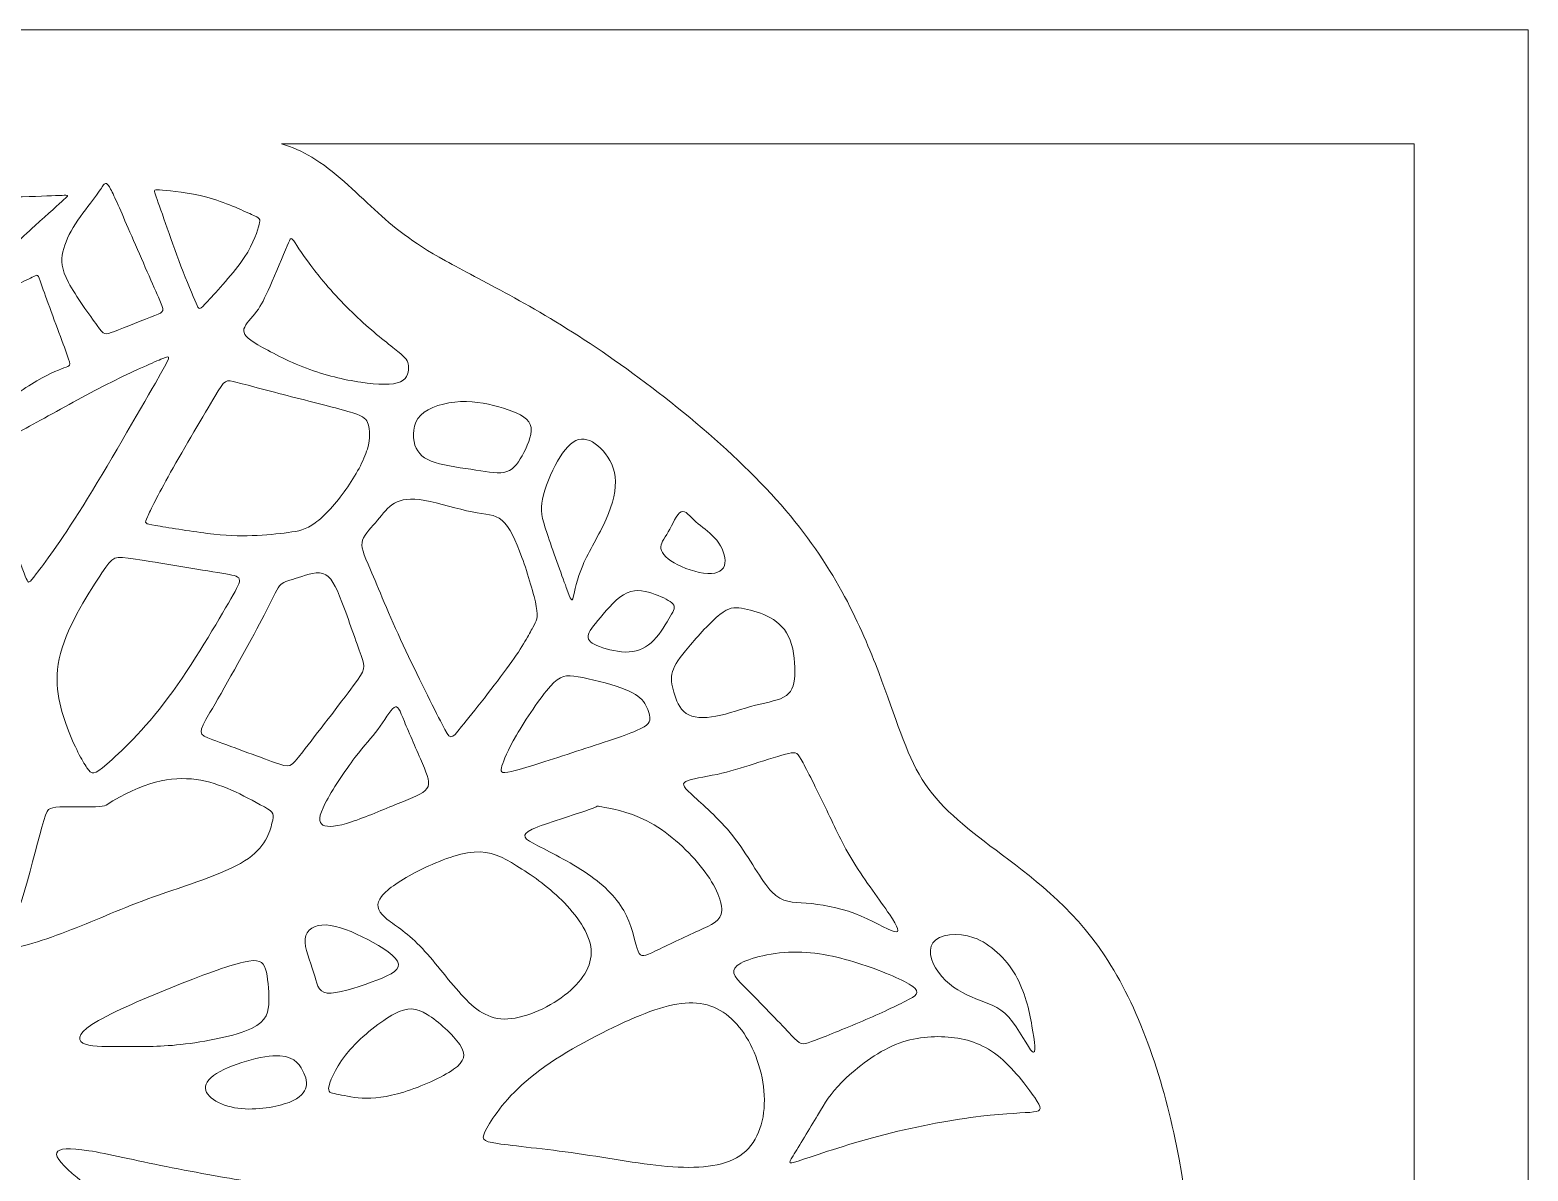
# Model space of a CAD drawing. Header units: millimetres. Extents: x -103 to 197, y -534 to 498.
# Drawn here: x 0.1 to 196.9, y -383.8 to -233.9 of the extents above; entities that cross this region are included whole.
import ezdxf

# ---------------------------------------------------------------- set-up
doc = ezdxf.new("R2010")
doc.units = ezdxf.units.MM
doc.header["$MEASUREMENT"] = 0
doc.layers.add('layer 1', color=7, linetype='Continuous')

msp = doc.modelspace()

# ---------------------------------------------------------------- linework, layer by layer
at = {"layer": 'layer 1', "color": 250, "lineweight": 20}
for points, knots in [([(-103.1085, -233.8631), (-103.1085, -233.8631), (196.8915, -233.8631), (196.8915, -233.8631), (196.8915, -233.8631), (196.8915, -233.8631), (196.8915, -533.8631), (196.8915, -533.8631), (196.8915, -533.8631), (196.8915, -533.8631), (-103.1085, -533.8631), (-103.1085, -533.8631), (-103.1085, -533.8631), (-103.1085, -533.8631), (-103.1085, -233.8631), (-103.1085, -233.8631)], [0, 0, 0, 0, 0.2, 0.2, 0.2, 0.2, 0.4, 0.4, 0.4, 0.4, 0.6, 0.6, 0.6, 0.6, 1, 1, 1, 1]), ([(33.1493, -248.8207), (34.5393, -249.2681), (35.8321, -249.8093), (37.1175, -250.5752), (37.1175, -250.5752), (39.9931, -252.2885), (42.8322, -255.1255), (45.3664, -257.464), (45.3664, -257.464), (47.9007, -259.8023), (50.1301, -261.6424), (54.6725, -264.1821), (54.6725, -264.1821), (59.215, -266.7218), (66.0702, -269.9615), (74.4616, -275.5881), (74.4616, -275.5881), (82.8528, -281.2151), (92.7799, -289.2289), (99.3952, -296.9964), (99.3952, -296.9964), (106.0107, -304.7636), (109.3144, -312.284), (111.592, -318.2977), (111.592, -318.2977), (113.8696, -324.3116), (115.1212, -328.8185), (117.3194, -332.3358), (117.3194, -332.3358), (119.5178, -335.8529), (122.6625, -338.3802), (127.0103, -341.6448), (127.0103, -341.6448), (131.3582, -344.9095), (136.909, -348.9117), (141.2881, -355.4977), (141.2881, -355.4977), (145.6675, -362.0837), (148.8754, -371.2536), (150.7206, -380.4995), (150.7206, -380.4995), (152.5661, -389.7455), (153.0489, -399.0676), (154.4498, -406.6526), (154.4498, -406.6526), (155.8505, -414.2375), (158.1696, -420.0853), (160.5236, -426.0216), (160.5236, -426.0216), (162.8778, -431.9579), (165.267, -437.9828), (167.0514, -443.9685), (167.0514, -443.9685), (168.8357, -449.954), (170.0152, -455.9003), (170.7557, -460.7389), (170.7557, -460.7389), (171.4962, -465.5777), (171.7972, -469.3089), (172.3339, -472.5532), (172.3339, -472.5532), (172.8706, -475.7974), (173.6426, -478.5549), (173.5102, -481.3281), (173.5102, -481.3281), (173.378, -484.1011), (172.3414, -486.8899), (172.1435, -490.4435), (172.1435, -490.4435), (171.946, -493.9971), (172.5869, -498.3154), (174.1385, -502.3633), (174.1385, -502.3633), (175.6904, -506.4112), (178.1524, -510.1889), (178.9127, -513.0514), (178.9127, -513.0514), (179.6729, -515.914), (178.7312, -517.8615), (176.4226, -518.5233), (176.4226, -518.5233), (174.1138, -519.1855), (170.4385, -518.5617), (167.4391, -517.3467), (167.4391, -517.3467), (164.4396, -516.1314), (162.1163, -514.3244), (158.8866, -514.1496), (158.8866, -514.1496), (155.6569, -513.9749), (151.5212, -515.432), (148.9957, -515.8171), (148.9957, -515.8171), (146.4701, -516.202), (145.5548, -515.5147), (143.4051, -515.7672), (143.4051, -515.7672), (141.2557, -516.0197), (137.8717, -517.212), (134.7993, -518.244), (134.7993, -518.244), (134.1033, -518.4778), (133.4233, -518.7033), (132.729, -518.9055), (132.729, -518.9055), (132.729, -518.9055), (181.9339, -518.9055), (181.9339, -518.9055), (181.9339, -518.9055), (181.9339, -518.9055), (181.9339, -248.8207), (181.9339, -248.8207), (181.9339, -248.8207), (181.9339, -248.8207), (33.1493, -248.8207), (33.1493, -248.8207)], [0, 0, 0, 0, 0.03333333, 0.03333333, 0.03333333, 0.03333333, 0.06666667, 0.06666667, 0.06666667, 0.06666667, 0.1, 0.1, 0.1, 0.1, 0.13333333, 0.13333333, 0.13333333, 0.13333333, 0.16666667, 0.16666667, 0.16666667, 0.16666667, 0.2, 0.2, 0.2, 0.2, 0.23333333, 0.23333333, 0.23333333, 0.23333333, 0.26666667, 0.26666667, 0.26666667, 0.26666667, 0.3, 0.3, 0.3, 0.3, 0.33333333, 0.33333333, 0.33333333, 0.33333333, 0.36666667, 0.36666667, 0.36666667, 0.36666667, 0.4, 0.4, 0.4, 0.4, 0.43333333, 0.43333333, 0.43333333, 0.43333333, 0.46666667, 0.46666667, 0.46666667, 0.46666667, 0.5, 0.5, 0.5, 0.5, 0.53333333, 0.53333333, 0.53333333, 0.53333333, 0.56666667, 0.56666667, 0.56666667, 0.56666667, 0.6, 0.6, 0.6, 0.6, 0.63333333, 0.63333333, 0.63333333, 0.63333333, 0.66666667, 0.66666667, 0.66666667, 0.66666667, 0.7, 0.7, 0.7, 0.7, 0.73333333, 0.73333333, 0.73333333, 0.73333333, 0.76666667, 0.76666667, 0.76666667, 0.76666667, 0.8, 0.8, 0.8, 0.8, 0.83333333, 0.83333333, 0.83333333, 0.83333333, 0.86666667, 0.86666667, 0.86666667, 0.86666667, 0.9, 0.9, 0.9, 0.9, 0.93333333, 0.93333333, 0.93333333, 0.93333333, 1, 1, 1, 1]), ([(-14.1583, -262.329), (-13.2974, -264.4999), (-12.2554, -267.4652), (-11.7344, -268.9478), (-11.7344, -268.9478), (-11.2135, -270.4305), (-11.2135, -270.4305), (-10.2964, -269.6024), (-10.2964, -269.6024), (-9.3795, -268.7745), (-7.5453, -267.1184), (-5.466, -265.2369), (-5.466, -265.2369), (-3.3864, -263.3556), (-1.0616, -261.2489), (0.7609, -259.597), (0.7609, -259.597), (2.583, -257.9452), (3.9027, -256.7481), (4.5626, -256.1495), (4.5626, -256.1495), (5.2225, -255.551), (5.2225, -255.551), (4.315, -255.5929), (4.315, -255.5929), (3.4077, -255.635), (1.5931, -255.719), (-0.9291, -255.7746), (-0.9291, -255.7746), (-3.4514, -255.8302), (-6.6814, -255.8574), (-9.374, -256.1245), (-9.374, -256.1245), (-12.0669, -256.3917), (-14.2226, -256.8989), (-15.3005, -257.1523), (-15.3005, -257.1523), (-16.3783, -257.406), (-16.3783, -257.406), (-16.0385, -258.0941), (-16.0385, -258.0941), (-15.6987, -258.7822), (-15.0191, -260.1584), (-14.1583, -262.329)], [0, 0, 0, 0, 0.08333333, 0.08333333, 0.08333333, 0.08333333, 0.16666667, 0.16666667, 0.16666667, 0.16666667, 0.25, 0.25, 0.25, 0.25, 0.33333333, 0.33333333, 0.33333333, 0.33333333, 0.41666667, 0.41666667, 0.41666667, 0.41666667, 0.5, 0.5, 0.5, 0.5, 0.58333333, 0.58333333, 0.58333333, 0.58333333, 0.66666667, 0.66666667, 0.66666667, 0.66666667, 0.75, 0.75, 0.75, 0.75, 0.83333333, 0.83333333, 0.83333333, 0.83333333, 1, 1, 1, 1]), ([(6.0814, -259.3379), (6.8902, -258.0684), (7.9369, -256.7908), (8.6015, -255.9003), (8.6015, -255.9003), (9.2662, -255.0097), (9.5486, -254.5062), (9.7838, -254.2214), (9.7838, -254.2214), (10.019, -253.9365), (10.207, -253.8704), (10.7021, -254.7813), (10.7021, -254.7813), (11.1974, -255.6925), (11.9999, -257.5809), (13.2356, -260.4273), (13.2356, -260.4273), (14.4715, -263.2736), (16.1409, -267.0783), (16.9756, -268.9805), (16.9756, -268.9805), (17.8104, -270.8827), (17.8104, -270.8827), (16.4884, -271.3989), (16.4884, -271.3989), (15.1666, -271.9152), (12.523, -272.9477), (11.2009, -273.464), (11.2009, -273.464), (9.8791, -273.9803), (9.8791, -273.9803), (8.9409, -272.6951), (8.9409, -272.6951), (8.0028, -271.4099), (6.1264, -268.8397), (5.1683, -267.0313), (5.1683, -267.0313), (4.2102, -265.223), (4.1704, -264.1768), (4.4359, -263.023), (4.4359, -263.023), (4.7014, -261.869), (5.2724, -260.6076), (6.0814, -259.3379)], [0, 0, 0, 0, 0.08333333, 0.08333333, 0.08333333, 0.08333333, 0.16666667, 0.16666667, 0.16666667, 0.16666667, 0.25, 0.25, 0.25, 0.25, 0.33333333, 0.33333333, 0.33333333, 0.33333333, 0.41666667, 0.41666667, 0.41666667, 0.41666667, 0.5, 0.5, 0.5, 0.5, 0.58333333, 0.58333333, 0.58333333, 0.58333333, 0.66666667, 0.66666667, 0.66666667, 0.66666667, 0.75, 0.75, 0.75, 0.75, 0.83333333, 0.83333333, 0.83333333, 0.83333333, 1, 1, 1, 1]), ([(17.9229, -259.2802), (18.5113, -260.9664), (19.1902, -262.9487), (19.9398, -264.9062), (19.9398, -264.9062), (20.6892, -266.8639), (21.5092, -268.7964), (21.9192, -269.7627), (21.9192, -269.7627), (22.3293, -270.7291), (22.3293, -270.7291), (23.4728, -269.4931), (23.4728, -269.4931), (24.6163, -268.2572), (26.9035, -265.785), (28.2475, -263.7713), (28.2475, -263.7713), (29.5917, -261.7579), (29.9926, -260.2028), (30.1932, -259.4252), (30.1932, -259.4252), (30.3936, -258.6478), (30.3936, -258.6478), (29.2139, -258.1041), (29.2139, -258.1041), (28.0343, -257.5604), (25.6746, -256.4731), (23.3322, -255.8343), (23.3322, -255.8343), (20.9901, -255.1953), (18.6647, -255.0048), (17.502, -254.9096), (17.502, -254.9096), (16.3395, -254.8143), (16.3395, -254.8143), (16.5882, -255.5093), (16.5882, -255.5093), (16.837, -256.2042), (17.3347, -257.5941), (17.9229, -259.2802)], [0, 0, 0, 0, 0.09090909, 0.09090909, 0.09090909, 0.09090909, 0.18181818, 0.18181818, 0.18181818, 0.18181818, 0.27272727, 0.27272727, 0.27272727, 0.27272727, 0.36363636, 0.36363636, 0.36363636, 0.36363636, 0.45454545, 0.45454545, 0.45454545, 0.45454545, 0.54545455, 0.54545455, 0.54545455, 0.54545455, 0.63636364, 0.63636364, 0.63636364, 0.63636364, 0.72727273, 0.72727273, 0.72727273, 0.72727273, 0.81818182, 0.81818182, 0.81818182, 0.81818182, 1, 1, 1, 1]), ([(31.6375, -267.525), (32.3529, -265.8845), (33.3716, -263.4555), (33.8808, -262.241), (33.8808, -262.241), (34.3902, -261.0263), (34.3902, -261.0263), (34.9295, -261.8462), (34.9295, -261.8462), (35.469, -262.666), (36.5474, -264.3055), (38.0723, -266.1919), (38.0723, -266.1919), (39.597, -268.0782), (41.5678, -270.2113), (43.5095, -272.0012), (43.5095, -272.0012), (45.4513, -273.791), (47.3641, -275.2377), (48.4377, -276.1217), (48.4377, -276.1217), (49.5114, -277.0056), (49.7459, -277.3269), (49.8185, -277.9829), (49.8185, -277.9829), (49.8913, -278.639), (49.8021, -279.6296), (48.7797, -280.0908), (48.7797, -280.0908), (47.7573, -280.5521), (45.802, -280.4836), (43.5827, -280.1549), (43.5827, -280.1549), (41.3632, -279.8262), (38.8798, -279.2369), (36.4233, -278.3101), (36.4233, -278.3101), (33.9667, -277.3832), (31.537, -276.1187), (30.058, -275.226), (30.058, -275.226), (28.5793, -274.3334), (28.0514, -273.8125), (28.2165, -273.1484), (28.2165, -273.1484), (28.3818, -272.4843), (29.2398, -271.6769), (29.875, -270.8473), (29.875, -270.8473), (30.5103, -270.0177), (30.9222, -269.1656), (31.6375, -267.525)], [0, 0, 0, 0, 0.07142857, 0.07142857, 0.07142857, 0.07142857, 0.14285714, 0.14285714, 0.14285714, 0.14285714, 0.21428571, 0.21428571, 0.21428571, 0.21428571, 0.28571429, 0.28571429, 0.28571429, 0.28571429, 0.35714286, 0.35714286, 0.35714286, 0.35714286, 0.42857143, 0.42857143, 0.42857143, 0.42857143, 0.5, 0.5, 0.5, 0.5, 0.57142857, 0.57142857, 0.57142857, 0.57142857, 0.64285714, 0.64285714, 0.64285714, 0.64285714, 0.71428571, 0.71428571, 0.71428571, 0.71428571, 0.78571429, 0.78571429, 0.78571429, 0.78571429, 0.85714286, 0.85714286, 0.85714286, 0.85714286, 1, 1, 1, 1]), ([(-8.3884, -272.2752), (-9.4293, -273.0838), (-9.6947, -273.2023), (-9.3761, -274.4787), (-9.3761, -274.4787), (-9.0575, -275.755), (-8.1548, -278.1886), (-7.4253, -280.0396), (-7.4253, -280.0396), (-6.6957, -281.8906), (-6.1392, -283.1587), (-5.861, -283.7928), (-5.861, -283.7928), (-5.5828, -284.4269), (-5.5828, -284.4269), (-4.3927, -283.5784), (-4.3927, -283.5784), (-3.2026, -282.7298), (-0.8225, -281.0328), (1.0257, -279.9526), (1.0257, -279.9526), (2.8738, -278.8722), (4.1897, -278.4085), (4.8476, -278.1767), (4.8476, -278.1767), (5.5057, -277.9449), (5.5057, -277.9449), (4.7708, -275.9568), (4.7708, -275.9568), (4.0361, -273.9689), (2.5666, -269.993), (1.8553, -267.9968), (1.8553, -267.9968), (1.1439, -266.0005), (1.1912, -265.984), (0.7857, -266.1771), (0.7857, -266.1771), (0.3801, -266.3706), (-0.4776, -266.7739), (-1.3032, -267.1911), (-1.3032, -267.1911), (-2.1286, -267.6081), (-2.922, -268.0391), (-4.2267, -269.0038), (-4.2267, -269.0038), (-5.5313, -269.9684), (-7.3477, -271.4666), (-8.3884, -272.2752)], [0, 0, 0, 0, 0.07692308, 0.07692308, 0.07692308, 0.07692308, 0.15384615, 0.15384615, 0.15384615, 0.15384615, 0.23076923, 0.23076923, 0.23076923, 0.23076923, 0.30769231, 0.30769231, 0.30769231, 0.30769231, 0.38461538, 0.38461538, 0.38461538, 0.38461538, 0.46153846, 0.46153846, 0.46153846, 0.46153846, 0.53846154, 0.53846154, 0.53846154, 0.53846154, 0.61538462, 0.61538462, 0.61538462, 0.61538462, 0.69230769, 0.69230769, 0.69230769, 0.69230769, 0.76923077, 0.76923077, 0.76923077, 0.76923077, 0.84615385, 0.84615385, 0.84615385, 0.84615385, 1, 1, 1, 1]), ([(-4.071, -292.4268), (-3.5714, -294.6995), (-2.7594, -298.5031), (-2.04, -301.1276), (-2.04, -301.1276), (-1.3206, -303.7522), (-0.694, -305.1977), (-0.3805, -305.9203), (-0.3805, -305.9203), (-0.0673, -306.643), (-0.0673, -306.643), (0.9385, -305.3293), (0.9385, -305.3293), (1.9441, -304.0156), (3.9554, -301.3883), (7.0822, -296.3734), (7.0822, -296.3734), (10.209, -291.3587), (14.4513, -283.9566), (16.5724, -280.2555), (16.5724, -280.2555), (18.6935, -276.5543), (18.6935, -276.5543), (17.5449, -277.0347), (17.5449, -277.0347), (16.3965, -277.5152), (14.0992, -278.476), (11.3258, -279.8572), (11.3258, -279.8572), (8.5526, -281.2383), (5.3031, -283.0397), (2.5118, -284.5786), (2.5118, -284.5786), (-0.2791, -286.1173), (-2.6119, -287.3936), (-3.7784, -288.032), (-3.7784, -288.032), (-4.9446, -288.6701), (-4.9446, -288.6701), (-4.8513, -289.0411), (-4.8513, -289.0411), (-4.7576, -289.412), (-4.5706, -290.154), (-4.071, -292.4268)], [0, 0, 0, 0, 0.08333333, 0.08333333, 0.08333333, 0.08333333, 0.16666667, 0.16666667, 0.16666667, 0.16666667, 0.25, 0.25, 0.25, 0.25, 0.33333333, 0.33333333, 0.33333333, 0.33333333, 0.41666667, 0.41666667, 0.41666667, 0.41666667, 0.5, 0.5, 0.5, 0.5, 0.58333333, 0.58333333, 0.58333333, 0.58333333, 0.66666667, 0.66666667, 0.66666667, 0.66666667, 0.75, 0.75, 0.75, 0.75, 0.83333333, 0.83333333, 0.83333333, 0.83333333, 1, 1, 1, 1]), ([(18.5721, -291.9843), (20.3447, -288.8225), (23.045, -284.2861), (24.3953, -282.0181), (24.3953, -282.0181), (25.7457, -279.7498), (25.7457, -279.7498), (27.3176, -280.1679), (27.3176, -280.1679), (28.8894, -280.586), (32.0331, -281.4221), (35.0433, -282.1918), (35.0433, -282.1918), (38.0535, -282.9614), (40.9303, -283.6645), (42.4975, -284.1725), (42.4975, -284.1725), (44.0651, -284.6806), (44.323, -284.9937), (44.5277, -285.6789), (44.5277, -285.6789), (44.7326, -286.364), (44.8842, -287.4216), (44.4258, -288.9336), (44.4258, -288.9336), (43.9675, -290.4457), (42.8994, -292.4124), (41.6113, -294.2296), (41.6113, -294.2296), (40.3234, -296.0467), (38.815, -297.7141), (37.5721, -298.6319), (37.5721, -298.6319), (36.3291, -299.5495), (35.351, -299.7172), (34.0282, -299.8932), (34.0282, -299.8932), (32.7052, -300.0691), (31.0372, -300.2529), (29.3049, -300.3078), (29.3049, -300.3078), (27.5725, -300.3628), (25.7757, -300.289), (23.3992, -300.0029), (23.3992, -300.0029), (21.0225, -299.717), (18.0663, -299.2186), (16.5881, -298.9694), (16.5881, -298.9694), (15.1101, -298.7202), (15.1101, -298.7202), (15.5324, -297.8267), (15.5324, -297.8267), (15.9548, -296.933), (16.7996, -295.1461), (18.5721, -291.9843)], [0, 0, 0, 0, 0.06666667, 0.06666667, 0.06666667, 0.06666667, 0.13333333, 0.13333333, 0.13333333, 0.13333333, 0.2, 0.2, 0.2, 0.2, 0.26666667, 0.26666667, 0.26666667, 0.26666667, 0.33333333, 0.33333333, 0.33333333, 0.33333333, 0.4, 0.4, 0.4, 0.4, 0.46666667, 0.46666667, 0.46666667, 0.46666667, 0.53333333, 0.53333333, 0.53333333, 0.53333333, 0.6, 0.6, 0.6, 0.6, 0.66666667, 0.66666667, 0.66666667, 0.66666667, 0.73333333, 0.73333333, 0.73333333, 0.73333333, 0.8, 0.8, 0.8, 0.8, 0.86666667, 0.86666667, 0.86666667, 0.86666667, 1, 1, 1, 1]), ([(51.4353, -284.4944), (52.5201, -283.3799), (54.6407, -282.7843), (56.6696, -282.7004), (56.6696, -282.7004), (58.6987, -282.6168), (60.6361, -283.0449), (62.315, -283.5641), (62.315, -283.5641), (63.9939, -284.0833), (65.4145, -284.6937), (65.8186, -285.7126), (65.8186, -285.7126), (66.2225, -286.7315), (65.6101, -288.1591), (64.9893, -289.3624), (64.9893, -289.3624), (64.3683, -290.5657), (63.739, -291.5449), (62.7519, -291.8926), (62.7519, -291.8926), (61.765, -292.2404), (60.4207, -291.9567), (58.6797, -291.6866), (58.6797, -291.6866), (56.9389, -291.4163), (54.8015, -291.1596), (53.3311, -290.693), (53.3311, -290.693), (51.8606, -290.2267), (51.0568, -289.5505), (50.6792, -288.3959), (50.6792, -288.3959), (50.3018, -287.2416), (50.3505, -285.6087), (51.4353, -284.4944)], [0, 0, 0, 0, 0.1, 0.1, 0.1, 0.1, 0.2, 0.2, 0.2, 0.2, 0.3, 0.3, 0.3, 0.3, 0.4, 0.4, 0.4, 0.4, 0.5, 0.5, 0.5, 0.5, 0.6, 0.6, 0.6, 0.6, 0.7, 0.7, 0.7, 0.7, 0.8, 0.8, 0.8, 0.8, 1, 1, 1, 1]), ([(67.4224, -295.4981), (67.7237, -294.0287), (68.5362, -292.0257), (69.4069, -290.507), (69.4069, -290.507), (70.2778, -288.9884), (71.2068, -287.9543), (72.173, -287.6895), (72.173, -287.6895), (73.1393, -287.4248), (74.1429, -287.9296), (75.0581, -288.8188), (75.0581, -288.8188), (75.9732, -289.7081), (76.7999, -290.9821), (76.98, -292.5849), (76.98, -292.5849), (77.1602, -294.1877), (76.6942, -296.119), (75.7876, -298.155), (75.7876, -298.155), (74.8809, -300.1911), (73.5338, -302.3321), (72.7242, -304.2077), (72.7242, -304.2077), (71.9147, -306.0836), (71.6427, -307.6941), (71.463, -308.3886), (71.463, -308.3886), (71.2829, -309.0831), (71.1953, -308.8617), (70.557, -307.1173), (70.557, -307.1173), (69.9189, -305.3731), (68.7306, -302.106), (68.031, -300.0045), (68.031, -300.0045), (67.3317, -297.9031), (67.1212, -296.9674), (67.4224, -295.4981)], [0, 0, 0, 0, 0.09090909, 0.09090909, 0.09090909, 0.09090909, 0.18181818, 0.18181818, 0.18181818, 0.18181818, 0.27272727, 0.27272727, 0.27272727, 0.27272727, 0.36363636, 0.36363636, 0.36363636, 0.36363636, 0.45454545, 0.45454545, 0.45454545, 0.45454545, 0.54545455, 0.54545455, 0.54545455, 0.54545455, 0.63636364, 0.63636364, 0.63636364, 0.63636364, 0.72727273, 0.72727273, 0.72727273, 0.72727273, 0.81818182, 0.81818182, 0.81818182, 0.81818182, 1, 1, 1, 1]), ([(44.8444, -304.8168), (45.7873, -307.0595), (47.2925, -310.7199), (49.1349, -314.6906), (49.1349, -314.6906), (50.9773, -318.6614), (53.1571, -322.9425), (54.2468, -325.083), (54.2468, -325.083), (55.3369, -327.2235), (55.3369, -327.2235), (56.807, -325.3928), (56.807, -325.3928), (58.277, -323.562), (61.2174, -319.9004), (63.0641, -317.3311), (63.0641, -317.3311), (64.9109, -314.7616), (65.6642, -313.2845), (66.1616, -312.377), (66.1616, -312.377), (66.6587, -311.4699), (66.8999, -311.1324), (66.6198, -309.6154), (66.6198, -309.6154), (66.3396, -308.0983), (65.538, -305.4019), (64.7299, -303.162), (64.7299, -303.162), (63.9223, -300.922), (63.108, -299.1389), (62.1312, -298.2965), (62.1312, -298.2965), (61.1544, -297.4541), (60.015, -297.5527), (58.1833, -297.1883), (58.1833, -297.1883), (56.3515, -296.8239), (53.8273, -295.9967), (51.9572, -295.6708), (51.9572, -295.6708), (50.0872, -295.3453), (48.8715, -295.5213), (47.9783, -296.0379), (47.9783, -296.0379), (47.085, -296.5546), (46.5145, -297.412), (45.7617, -298.2831), (45.7617, -298.2831), (45.0093, -299.1541), (44.0745, -300.0388), (43.7974, -300.8938), (43.7974, -300.8938), (43.5206, -301.7488), (43.9014, -302.5739), (44.8444, -304.8168)], [0, 0, 0, 0, 0.06666667, 0.06666667, 0.06666667, 0.06666667, 0.13333333, 0.13333333, 0.13333333, 0.13333333, 0.2, 0.2, 0.2, 0.2, 0.26666667, 0.26666667, 0.26666667, 0.26666667, 0.33333333, 0.33333333, 0.33333333, 0.33333333, 0.4, 0.4, 0.4, 0.4, 0.46666667, 0.46666667, 0.46666667, 0.46666667, 0.53333333, 0.53333333, 0.53333333, 0.53333333, 0.6, 0.6, 0.6, 0.6, 0.66666667, 0.66666667, 0.66666667, 0.66666667, 0.73333333, 0.73333333, 0.73333333, 0.73333333, 0.8, 0.8, 0.8, 0.8, 0.86666667, 0.86666667, 0.86666667, 0.86666667, 1, 1, 1, 1]), ([(83.9484, -299.8239), (83.3982, -300.8003), (82.8632, -301.3422), (82.9799, -302.008), (82.9799, -302.008), (83.0966, -302.6738), (83.865, -303.4633), (85.1884, -304.1332), (85.1884, -304.1332), (86.5119, -304.8027), (88.3906, -305.3526), (89.6224, -305.2847), (89.6224, -305.2847), (90.854, -305.2166), (91.4394, -304.5309), (91.427, -303.5884), (91.427, -303.5884), (91.4149, -302.646), (90.8056, -301.447), (90.0342, -300.5827), (90.0342, -300.5827), (89.263, -299.7184), (88.3299, -299.1889), (87.5687, -298.485), (87.5687, -298.485), (86.8077, -297.7814), (86.2185, -296.9034), (85.6412, -297.17), (85.6412, -297.17), (85.0639, -297.4365), (84.4987, -298.8473), (83.9484, -299.8239)], [0, 0, 0, 0, 0.11111111, 0.11111111, 0.11111111, 0.11111111, 0.22222222, 0.22222222, 0.22222222, 0.22222222, 0.33333333, 0.33333333, 0.33333333, 0.33333333, 0.44444444, 0.44444444, 0.44444444, 0.44444444, 0.55555556, 0.55555556, 0.55555556, 0.55555556, 0.66666667, 0.66666667, 0.66666667, 0.66666667, 0.77777778, 0.77777778, 0.77777778, 0.77777778, 1, 1, 1, 1]), ([(4.1148, -315.7724), (5.1263, -311.9069), (8.0675, -307.4373), (9.5617, -305.194), (9.5617, -305.194), (11.0557, -302.9508), (11.1026, -302.9342), (13.9619, -303.391), (13.9619, -303.391), (16.8213, -303.8478), (22.4931, -304.7779), (25.3288, -305.2429), (25.3288, -305.2429), (28.1647, -305.7079), (28.1647, -305.7079), (26.4968, -308.593), (26.4968, -308.593), (24.8287, -311.4781), (21.4926, -317.2481), (18.2607, -321.593), (18.2607, -321.593), (15.0292, -325.938), (11.9016, -328.8576), (10.203, -330.3144), (10.203, -330.3144), (8.5041, -331.7714), (8.2341, -331.7654), (7.595, -330.8294), (7.595, -330.8294), (6.956, -329.8933), (5.948, -328.0268), (4.9848, -325.4631), (4.9848, -325.4631), (4.0217, -322.8992), (3.1034, -319.6379), (4.1148, -315.7724)], [0, 0, 0, 0, 0.1, 0.1, 0.1, 0.1, 0.2, 0.2, 0.2, 0.2, 0.3, 0.3, 0.3, 0.3, 0.4, 0.4, 0.4, 0.4, 0.5, 0.5, 0.5, 0.5, 0.6, 0.6, 0.6, 0.6, 0.7, 0.7, 0.7, 0.7, 0.8, 0.8, 0.8, 0.8, 1, 1, 1, 1]), ([(30.27, -311.8959), (28.5075, -315.2182), (25.3536, -320.7727), (23.7533, -323.5582), (23.7533, -323.5582), (22.1528, -326.3437), (22.106, -326.3602), (24.1193, -327.115), (24.1193, -327.115), (26.1326, -327.8699), (30.2066, -329.3629), (32.2433, -330.1095), (32.2433, -330.1095), (34.2802, -330.856), (34.2802, -330.856), (35.9446, -328.7044), (35.9446, -328.7044), (37.6087, -326.5527), (40.9373, -322.2495), (42.5753, -320.0313), (42.5753, -320.0313), (44.2132, -317.8133), (44.1606, -317.6804), (43.5897, -316.0387), (43.5897, -316.0387), (43.0192, -314.3967), (41.9304, -311.246), (41.0842, -309.0448), (41.0842, -309.0448), (40.2382, -306.8438), (39.6347, -305.592), (38.5752, -305.2837), (38.5752, -305.2837), (37.5155, -304.9755), (35.9996, -305.6106), (34.9569, -305.9527), (34.9569, -305.9527), (33.9142, -306.2948), (33.3445, -306.3442), (32.8742, -306.9138), (32.8742, -306.9138), (32.4037, -307.4835), (32.0324, -308.5737), (30.27, -311.8959)], [0, 0, 0, 0, 0.08333333, 0.08333333, 0.08333333, 0.08333333, 0.16666667, 0.16666667, 0.16666667, 0.16666667, 0.25, 0.25, 0.25, 0.25, 0.33333333, 0.33333333, 0.33333333, 0.33333333, 0.41666667, 0.41666667, 0.41666667, 0.41666667, 0.5, 0.5, 0.5, 0.5, 0.58333333, 0.58333333, 0.58333333, 0.58333333, 0.66666667, 0.66666667, 0.66666667, 0.66666667, 0.75, 0.75, 0.75, 0.75, 0.83333333, 0.83333333, 0.83333333, 0.83333333, 1, 1, 1, 1]), ([(78.5339, -307.8157), (77.2501, -308.3943), (75.9829, -309.9264), (75.0376, -311.0546), (75.0376, -311.0546), (74.0922, -312.1829), (73.4691, -312.9075), (73.4157, -313.4817), (73.4157, -313.4817), (73.3621, -314.056), (73.8784, -314.4798), (74.9217, -314.8823), (74.9217, -314.8823), (75.9652, -315.2847), (77.5357, -315.6655), (78.8306, -315.5878), (78.8306, -315.5878), (80.1255, -315.5103), (81.1449, -314.9744), (82.0459, -314.0384), (82.0459, -314.0384), (82.9469, -313.1024), (83.7295, -311.7664), (84.2208, -310.9115), (84.2208, -310.9115), (84.712, -310.0568), (84.9121, -309.6834), (84.5632, -309.2762), (84.5632, -309.2762), (84.2143, -308.8691), (83.3163, -308.428), (82.2169, -308.0201), (82.2169, -308.0201), (81.118, -307.6122), (79.8177, -307.2373), (78.5339, -307.8157)], [0, 0, 0, 0, 0.1, 0.1, 0.1, 0.1, 0.2, 0.2, 0.2, 0.2, 0.3, 0.3, 0.3, 0.3, 0.4, 0.4, 0.4, 0.4, 0.5, 0.5, 0.5, 0.5, 0.6, 0.6, 0.6, 0.6, 0.7, 0.7, 0.7, 0.7, 0.8, 0.8, 0.8, 0.8, 1, 1, 1, 1]), ([(90.7247, -310.6648), (89.5345, -311.6144), (87.844, -313.4974), (86.6519, -314.9148), (86.6519, -314.9148), (85.4597, -316.3321), (84.7657, -317.2835), (84.5018, -318.1715), (84.5018, -318.1715), (84.2381, -319.0597), (84.4046, -319.8847), (84.6925, -320.8813), (84.6925, -320.8813), (84.9806, -321.8781), (85.3905, -323.0465), (86.2912, -323.6632), (86.2912, -323.6632), (87.1919, -324.2799), (88.5837, -324.3449), (90.215, -324.0352), (90.215, -324.0352), (91.8465, -323.7254), (93.7175, -323.0409), (95.4035, -322.5983), (95.4035, -322.5983), (97.0893, -322.1558), (98.59, -321.9553), (99.4627, -321.3197), (99.4627, -321.3197), (100.3355, -320.6839), (100.5804, -319.6129), (100.5923, -318.1572), (100.5923, -318.1572), (100.6042, -316.7013), (100.3832, -314.8606), (99.7533, -313.5425), (99.7533, -313.5425), (99.1234, -312.2245), (98.0851, -311.4292), (96.9404, -310.873), (96.9404, -310.873), (95.7959, -310.317), (94.5454, -310.0002), (93.5752, -309.8498), (93.5752, -309.8498), (92.6049, -309.6993), (91.9149, -309.7153), (90.7247, -310.6648)], [0, 0, 0, 0, 0.07692308, 0.07692308, 0.07692308, 0.07692308, 0.15384615, 0.15384615, 0.15384615, 0.15384615, 0.23076923, 0.23076923, 0.23076923, 0.23076923, 0.30769231, 0.30769231, 0.30769231, 0.30769231, 0.38461538, 0.38461538, 0.38461538, 0.38461538, 0.46153846, 0.46153846, 0.46153846, 0.46153846, 0.53846154, 0.53846154, 0.53846154, 0.53846154, 0.61538462, 0.61538462, 0.61538462, 0.61538462, 0.69230769, 0.69230769, 0.69230769, 0.69230769, 0.76923077, 0.76923077, 0.76923077, 0.76923077, 0.84615385, 0.84615385, 0.84615385, 0.84615385, 1, 1, 1, 1]), ([(64.0066, -326.5292), (65.2025, -324.4795), (67.132, -321.5779), (68.4608, -320.1), (68.4608, -320.1), (69.7895, -318.622), (70.5177, -318.5674), (72.1, -318.8429), (72.1, -318.8429), (73.6824, -319.1185), (76.1187, -319.7243), (77.7403, -320.3016), (77.7403, -320.3016), (79.3619, -320.8789), (80.1688, -321.4277), (80.6862, -322.0911), (80.6862, -322.0911), (81.2039, -322.7544), (81.432, -323.5324), (81.5105, -324.1359), (81.5105, -324.1359), (81.5892, -324.7392), (81.5182, -325.1683), (79.7572, -325.9276), (79.7572, -325.9276), (77.9959, -326.6871), (74.5448, -327.7767), (71.2712, -328.8419), (71.2712, -328.8419), (67.9975, -329.9069), (64.9017, -330.9472), (63.3671, -331.2986), (63.3671, -331.2986), (61.8327, -331.65), (61.8593, -331.3124), (62.1039, -330.5447), (62.1039, -330.5447), (62.3485, -329.7769), (62.8108, -328.5788), (64.0066, -326.5292)], [0, 0, 0, 0, 0.09090909, 0.09090909, 0.09090909, 0.09090909, 0.18181818, 0.18181818, 0.18181818, 0.18181818, 0.27272727, 0.27272727, 0.27272727, 0.27272727, 0.36363636, 0.36363636, 0.36363636, 0.36363636, 0.45454545, 0.45454545, 0.45454545, 0.45454545, 0.54545455, 0.54545455, 0.54545455, 0.54545455, 0.63636364, 0.63636364, 0.63636364, 0.63636364, 0.72727273, 0.72727273, 0.72727273, 0.72727273, 0.81818182, 0.81818182, 0.81818182, 0.81818182, 1, 1, 1, 1]), ([(42.7849, -329.475), (41.4853, -331.1953), (39.7734, -333.7675), (38.8936, -335.466), (38.8936, -335.466), (38.0139, -337.1645), (37.9658, -337.9894), (38.5822, -338.3276), (38.5822, -338.3276), (39.1983, -338.666), (40.4787, -338.5177), (42.3292, -337.9161), (42.3292, -337.9161), (44.1795, -337.3146), (46.6002, -336.2597), (48.4919, -335.4922), (48.4919, -335.4922), (50.3838, -334.7247), (51.7469, -334.2444), (52.2438, -333.5392), (52.2438, -333.5392), (52.7408, -332.8339), (52.3718, -331.9036), (51.6659, -330.2588), (51.6659, -330.2588), (50.9602, -328.6141), (49.9176, -326.255), (49.288, -324.7349), (49.288, -324.7349), (48.6585, -323.2148), (48.4419, -322.5336), (47.9393, -322.8875), (47.9393, -322.8875), (47.4371, -323.2412), (46.6485, -324.63), (45.8103, -325.7583), (45.8103, -325.7583), (44.9723, -326.8867), (44.0847, -327.7548), (42.7849, -329.475)], [0, 0, 0, 0, 0.09090909, 0.09090909, 0.09090909, 0.09090909, 0.18181818, 0.18181818, 0.18181818, 0.18181818, 0.27272727, 0.27272727, 0.27272727, 0.27272727, 0.36363636, 0.36363636, 0.36363636, 0.36363636, 0.45454545, 0.45454545, 0.45454545, 0.45454545, 0.54545455, 0.54545455, 0.54545455, 0.54545455, 0.63636364, 0.63636364, 0.63636364, 0.63636364, 0.72727273, 0.72727273, 0.72727273, 0.72727273, 0.81818182, 0.81818182, 0.81818182, 0.81818182, 1, 1, 1, 1]), ([(2.5562, -336.2906), (1.6401, -337.0518), (-0.5073, -348.814), (-2.2936, -351.2786), (-2.2936, -351.2786), (-3.8168, -353.3805), (-4.5641, -354.6032), (-3.0871, -354.6128), (-3.0871, -354.6128), (-1.6102, -354.6226), (2.0907, -353.4197), (5.5482, -352.0752), (5.5482, -352.0752), (9.0055, -350.7307), (12.2195, -349.245), (16.3464, -347.7656), (16.3464, -347.7656), (20.4735, -346.2861), (25.5136, -344.8132), (28.2963, -343.0502), (28.2963, -343.0502), (31.0787, -341.2871), (31.6036, -339.234), (31.8927, -338.0719), (31.8927, -338.0719), (32.1818, -336.9096), (32.2193, -336.6647), (30.8908, -335.9508), (30.8908, -335.9508), (25.1353, -332.8572), (19.6961, -329.5139), (10.1234, -335.7198), (10.1234, -335.7198), (9.2838, -336.2639), (3.4721, -335.5293), (2.5562, -336.2906)], [0, 0, 0, 0, 0.1, 0.1, 0.1, 0.1, 0.2, 0.2, 0.2, 0.2, 0.3, 0.3, 0.3, 0.3, 0.4, 0.4, 0.4, 0.4, 0.5, 0.5, 0.5, 0.5, 0.6, 0.6, 0.6, 0.6, 0.7, 0.7, 0.7, 0.7, 0.8, 0.8, 0.8, 0.8, 1, 1, 1, 1]), ([(87.397, -334.659), (88.7286, -335.8561), (90.9287, -337.7569), (92.7845, -340.2082), (92.7845, -340.2082), (94.6405, -342.6594), (96.1521, -345.6611), (97.5571, -347.1101), (97.5571, -347.1101), (98.9618, -348.559), (100.2596, -348.4551), (102.083, -348.5953), (102.083, -348.5953), (103.9061, -348.7354), (106.2547, -349.1198), (108.4618, -349.9578), (108.4618, -349.9578), (110.6688, -350.7959), (112.7345, -352.0877), (113.6092, -352.335), (113.6092, -352.335), (114.484, -352.5822), (114.1677, -351.7847), (112.9981, -350.051), (112.9981, -350.051), (111.8285, -348.3173), (109.8055, -345.647), (108.3164, -343.2432), (108.3164, -343.2432), (106.8278, -340.8394), (105.8729, -338.7017), (104.7595, -336.3675), (104.7595, -336.3675), (103.6465, -334.0331), (102.375, -331.5022), (101.6572, -330.1647), (101.6572, -330.1647), (100.9393, -328.8272), (100.775, -328.6831), (99.7676, -328.9117), (99.7676, -328.9117), (98.7602, -329.1404), (96.9099, -329.742), (95.2239, -330.2855), (95.2239, -330.2855), (93.5378, -330.8291), (92.0164, -331.3147), (90.3629, -331.6702), (90.3629, -331.6702), (88.7094, -332.0255), (86.9239, -332.2507), (86.2629, -332.6098), (86.2629, -332.6098), (85.6019, -332.969), (86.0654, -333.4621), (87.397, -334.659)], [0, 0, 0, 0, 0.06666667, 0.06666667, 0.06666667, 0.06666667, 0.13333333, 0.13333333, 0.13333333, 0.13333333, 0.2, 0.2, 0.2, 0.2, 0.26666667, 0.26666667, 0.26666667, 0.26666667, 0.33333333, 0.33333333, 0.33333333, 0.33333333, 0.4, 0.4, 0.4, 0.4, 0.46666667, 0.46666667, 0.46666667, 0.46666667, 0.53333333, 0.53333333, 0.53333333, 0.53333333, 0.6, 0.6, 0.6, 0.6, 0.66666667, 0.66666667, 0.66666667, 0.66666667, 0.73333333, 0.73333333, 0.73333333, 0.73333333, 0.8, 0.8, 0.8, 0.8, 0.86666667, 0.86666667, 0.86666667, 0.86666667, 1, 1, 1, 1]), ([(75.2138, -335.9477), (76.0857, -336.1202), (78.5753, -336.4549), (81.1341, -337.7748), (81.1341, -337.7748), (83.693, -339.0947), (86.3213, -341.4001), (88.1626, -343.6798), (88.1626, -343.6798), (90.0042, -345.9594), (91.0586, -348.2134), (90.9836, -349.5778), (90.9836, -349.5778), (90.9088, -350.9422), (89.7044, -351.417), (87.9094, -352.2262), (87.9094, -352.2262), (86.1146, -353.0354), (83.729, -354.179), (82.2866, -354.8638), (82.2866, -354.8638), (80.8441, -355.5487), (80.3448, -355.7752), (79.9788, -354.9196), (79.9788, -354.9196), (79.6127, -354.064), (79.3798, -352.1264), (78.4834, -350.2711), (78.4834, -350.2711), (77.587, -348.4159), (76.0271, -346.643), (73.7826, -345.0355), (73.7826, -345.0355), (71.5381, -343.428), (68.6093, -341.9859), (66.8193, -341.0513), (66.8193, -341.0513), (65.0294, -340.1168), (64.3781, -339.69), (66.0701, -338.8918), (66.0701, -338.8918), (67.7623, -338.0937), (71.7981, -336.9241), (73.443, -336.3445), (73.443, -336.3445), (75.0878, -335.7649), (74.342, -335.7753), (75.2138, -335.9477)], [0, 0, 0, 0, 0.07692308, 0.07692308, 0.07692308, 0.07692308, 0.15384615, 0.15384615, 0.15384615, 0.15384615, 0.23076923, 0.23076923, 0.23076923, 0.23076923, 0.30769231, 0.30769231, 0.30769231, 0.30769231, 0.38461538, 0.38461538, 0.38461538, 0.38461538, 0.46153846, 0.46153846, 0.46153846, 0.46153846, 0.53846154, 0.53846154, 0.53846154, 0.53846154, 0.61538462, 0.61538462, 0.61538462, 0.61538462, 0.69230769, 0.69230769, 0.69230769, 0.69230769, 0.76923077, 0.76923077, 0.76923077, 0.76923077, 0.84615385, 0.84615385, 0.84615385, 0.84615385, 1, 1, 1, 1]), ([(51.1481, -344.3516), (53.4456, -343.1886), (56.2596, -342.0456), (58.4445, -341.8817), (58.4445, -341.8817), (60.6291, -341.7178), (62.1846, -342.5329), (64.0301, -343.675), (64.0301, -343.675), (65.8756, -344.8174), (68.0116, -346.2863), (69.9503, -348.2035), (69.9503, -348.2035), (71.889, -350.1207), (73.6305, -352.486), (73.8098, -354.6948), (73.8098, -354.6948), (73.9895, -356.9037), (72.6072, -358.9559), (70.3238, -360.6945), (70.3238, -360.6945), (68.0405, -362.4332), (64.8561, -363.8582), (62.4015, -363.8143), (62.4015, -363.8143), (59.9468, -363.7703), (58.222, -362.2574), (56.4216, -360.2156), (56.4216, -360.2156), (54.6209, -358.174), (52.7447, -355.6039), (50.9877, -353.8751), (50.9877, -353.8751), (49.2309, -352.1463), (47.5934, -351.259), (46.6638, -350.4001), (46.6638, -350.4001), (45.7339, -349.5412), (45.5117, -348.7106), (46.291, -347.704), (46.291, -347.704), (47.0701, -346.6974), (48.8508, -345.5145), (51.1481, -344.3516)], [0, 0, 0, 0, 0.08333333, 0.08333333, 0.08333333, 0.08333333, 0.16666667, 0.16666667, 0.16666667, 0.16666667, 0.25, 0.25, 0.25, 0.25, 0.33333333, 0.33333333, 0.33333333, 0.33333333, 0.41666667, 0.41666667, 0.41666667, 0.41666667, 0.5, 0.5, 0.5, 0.5, 0.58333333, 0.58333333, 0.58333333, 0.58333333, 0.66666667, 0.66666667, 0.66666667, 0.66666667, 0.75, 0.75, 0.75, 0.75, 0.83333333, 0.83333333, 0.83333333, 0.83333333, 1, 1, 1, 1]), ([(36.2635, -353.2821), (36.127, -354.4914), (36.9237, -356.2304), (37.3596, -357.6673), (37.3596, -357.6673), (37.7955, -359.104), (37.8706, -360.2389), (39.1388, -360.3979), (39.1388, -360.3979), (40.4072, -360.5568), (42.8685, -359.7402), (44.9276, -358.9893), (44.9276, -358.9893), (46.9867, -358.2386), (48.6436, -357.5538), (48.5038, -356.5933), (48.5038, -356.5933), (48.3637, -355.6328), (46.4272, -354.3964), (44.467, -353.3705), (44.467, -353.3705), (42.5068, -352.3444), (40.5228, -351.5288), (38.9961, -351.4608), (38.9961, -351.4608), (37.4693, -351.3928), (36.3999, -352.0726), (36.2635, -353.2821)], [0, 0, 0, 0, 0.125, 0.125, 0.125, 0.125, 0.25, 0.25, 0.25, 0.25, 0.375, 0.375, 0.375, 0.375, 0.5, 0.5, 0.5, 0.5, 0.625, 0.625, 0.625, 0.625, 0.75, 0.75, 0.75, 0.75, 1, 1, 1, 1]), ([(124.1014, -353.1316), (126.291, -353.9254), (128.2855, -355.8482), (129.5514, -358.0277), (129.5514, -358.0277), (130.8174, -360.2071), (131.355, -362.6432), (131.7285, -364.7332), (131.7285, -364.7332), (132.1019, -366.8232), (132.3114, -368.5671), (131.7863, -368.1209), (131.7863, -368.1209), (131.2612, -367.6749), (130.0015, -365.0387), (128.6672, -363.565), (128.6672, -363.565), (127.333, -362.0912), (125.924, -361.78), (124.3684, -361.1666), (124.3684, -361.1666), (122.8129, -360.5534), (121.111, -359.6383), (119.8823, -358.2284), (119.8823, -358.2284), (118.6536, -356.8184), (117.8981, -354.9135), (118.7127, -353.7934), (118.7127, -353.7934), (119.5272, -352.6732), (121.9118, -352.3379), (124.1014, -353.1316)], [0, 0, 0, 0, 0.11111111, 0.11111111, 0.11111111, 0.11111111, 0.22222222, 0.22222222, 0.22222222, 0.22222222, 0.33333333, 0.33333333, 0.33333333, 0.33333333, 0.44444444, 0.44444444, 0.44444444, 0.44444444, 0.55555556, 0.55555556, 0.55555556, 0.55555556, 0.66666667, 0.66666667, 0.66666667, 0.66666667, 0.77777778, 0.77777778, 0.77777778, 0.77777778, 1, 1, 1, 1]), ([(8.2425, -364.5436), (10.3258, -363.1786), (14.6676, -361.2953), (18.6155, -359.7021), (18.6155, -359.7021), (22.5636, -358.1091), (26.1179, -356.8062), (28.156, -356.3405), (28.156, -356.3405), (30.1944, -355.8749), (30.7165, -356.2463), (31.0414, -357.2681), (31.0414, -357.2681), (31.3662, -358.2896), (31.4936, -359.9613), (31.4772, -361.406), (31.4772, -361.406), (31.4608, -362.8508), (31.301, -364.0685), (29.2034, -365.06), (29.2034, -365.06), (27.1058, -366.0516), (23.0706, -366.8168), (19.9403, -367.1626), (19.9403, -367.1626), (16.8099, -367.5082), (14.5844, -367.434), (12.4966, -367.4375), (12.4966, -367.4375), (10.4091, -367.4409), (8.4594, -367.5219), (7.3968, -367.139), (7.3968, -367.139), (6.3345, -366.756), (6.1592, -365.9089), (8.2425, -364.5436)], [0, 0, 0, 0, 0.1, 0.1, 0.1, 0.1, 0.2, 0.2, 0.2, 0.2, 0.3, 0.3, 0.3, 0.3, 0.4, 0.4, 0.4, 0.4, 0.5, 0.5, 0.5, 0.5, 0.6, 0.6, 0.6, 0.6, 0.7, 0.7, 0.7, 0.7, 0.8, 0.8, 0.8, 0.8, 1, 1, 1, 1]), ([(92.9891, -356.7981), (94.0677, -355.9385), (97.2105, -355.0836), (100.32, -355.0229), (100.32, -355.0229), (103.4294, -354.9625), (106.5057, -355.6961), (109.3997, -356.6454), (109.3997, -356.6454), (112.2938, -357.5951), (115.0056, -358.7602), (116.0674, -359.5473), (116.0674, -359.5473), (117.1295, -360.3342), (116.5419, -360.7434), (115.1169, -361.4726), (115.1169, -361.4726), (113.6921, -362.2019), (111.4301, -363.2514), (109.0241, -364.2758), (109.0241, -364.2758), (106.6182, -365.3003), (104.0686, -366.2996), (102.7614, -366.7855), (102.7614, -366.7855), (101.4542, -367.2713), (101.3896, -367.2435), (100.1168, -365.9248), (100.1168, -365.9248), (98.8439, -364.6062), (96.3629, -361.9965), (94.6295, -360.2595), (94.6295, -360.2595), (92.8962, -358.5224), (91.9107, -357.6578), (92.9891, -356.7981)], [0, 0, 0, 0, 0.1, 0.1, 0.1, 0.1, 0.2, 0.2, 0.2, 0.2, 0.3, 0.3, 0.3, 0.3, 0.4, 0.4, 0.4, 0.4, 0.5, 0.5, 0.5, 0.5, 0.6, 0.6, 0.6, 0.6, 0.7, 0.7, 0.7, 0.7, 0.8, 0.8, 0.8, 0.8, 1, 1, 1, 1]), ([(65.8451, -371.4871), (69.0014, -368.9107), (73.573, -366.3912), (77.4568, -364.5683), (77.4568, -364.5683), (81.3404, -362.7455), (84.5362, -361.6195), (87.1905, -361.694), (87.1905, -361.694), (89.8448, -361.7686), (91.9573, -363.0439), (93.5991, -365.293), (93.5991, -365.293), (95.241, -367.5419), (96.4118, -370.7648), (96.561, -373.8425), (96.561, -373.8425), (96.7103, -376.9204), (95.8378, -379.8533), (93.7571, -381.4952), (93.7571, -381.4952), (91.6766, -383.1371), (88.3875, -383.4882), (84.5356, -383.2297), (84.5356, -383.2297), (80.6838, -382.9712), (76.2685, -382.1034), (72.0058, -381.4848), (72.0058, -381.4848), (67.7432, -380.8661), (63.6328, -380.4966), (61.525, -380.179), (61.525, -380.179), (59.4174, -379.8615), (59.312, -379.5956), (60.1297, -378.146), (60.1297, -378.146), (60.9476, -376.6967), (62.6888, -374.0635), (65.8451, -371.4871)], [0, 0, 0, 0, 0.09090909, 0.09090909, 0.09090909, 0.09090909, 0.18181818, 0.18181818, 0.18181818, 0.18181818, 0.27272727, 0.27272727, 0.27272727, 0.27272727, 0.36363636, 0.36363636, 0.36363636, 0.36363636, 0.45454545, 0.45454545, 0.45454545, 0.45454545, 0.54545455, 0.54545455, 0.54545455, 0.54545455, 0.63636364, 0.63636364, 0.63636364, 0.63636364, 0.72727273, 0.72727273, 0.72727273, 0.72727273, 0.81818182, 0.81818182, 0.81818182, 0.81818182, 1, 1, 1, 1]), ([(42.1307, -367.8766), (43.7886, -365.9796), (46.2398, -364.0556), (47.9906, -363.1358), (47.9906, -363.1358), (49.7417, -362.2159), (50.7928, -362.3), (52.2804, -363.2147), (52.2804, -363.2147), (53.7681, -364.1296), (55.6921, -365.8752), (56.5598, -367.1852), (56.5598, -367.1852), (57.4276, -368.4952), (57.2387, -369.3695), (55.7547, -370.4226), (55.7547, -370.4226), (54.2706, -371.4756), (51.4917, -372.7074), (49.2241, -373.4054), (49.2241, -373.4054), (46.9566, -374.1032), (45.2006, -374.2676), (43.7532, -374.1969), (43.7532, -374.1969), (42.3057, -374.1263), (41.1668, -373.8208), (40.3829, -373.6676), (40.3829, -373.6676), (39.5992, -373.5148), (39.1704, -373.5143), (39.3889, -372.579), (39.3889, -372.579), (39.6072, -371.6437), (40.4725, -369.7737), (42.1307, -367.8766)], [0, 0, 0, 0, 0.1, 0.1, 0.1, 0.1, 0.2, 0.2, 0.2, 0.2, 0.3, 0.3, 0.3, 0.3, 0.4, 0.4, 0.4, 0.4, 0.5, 0.5, 0.5, 0.5, 0.6, 0.6, 0.6, 0.6, 0.7, 0.7, 0.7, 0.7, 0.8, 0.8, 0.8, 0.8, 1, 1, 1, 1]), ([(106.7507, -372.1203), (108.3029, -370.5637), (110.8126, -368.5179), (113.3332, -367.3775), (113.3332, -367.3775), (115.8536, -366.2369), (118.385, -366.0015), (120.7102, -366.192), (120.7102, -366.192), (123.0355, -366.3825), (125.1546, -366.9989), (127.176, -368.5841), (127.176, -368.5841), (129.1973, -370.1693), (131.1204, -372.723), (132.0879, -374.1493), (132.0879, -374.1493), (133.0554, -375.5756), (133.0666, -375.8746), (131.9213, -376.0257), (131.9213, -376.0257), (130.7761, -376.1768), (128.4741, -376.1801), (124.9972, -376.5973), (124.9972, -376.5973), (121.5203, -377.0145), (116.8683, -377.8458), (112.4422, -378.9761), (112.4422, -378.9761), (108.0161, -380.1065), (103.8157, -381.536), (101.7156, -382.2507), (101.7156, -382.2507), (99.6155, -382.9656), (99.6155, -382.9656), (100.3478, -381.7734), (100.3478, -381.7734), (101.0802, -380.5812), (102.5453, -378.1969), (103.5748, -376.4708), (103.5748, -376.4708), (104.6043, -374.7448), (105.1986, -373.6771), (106.7507, -372.1203)], [0, 0, 0, 0, 0.08333333, 0.08333333, 0.08333333, 0.08333333, 0.16666667, 0.16666667, 0.16666667, 0.16666667, 0.25, 0.25, 0.25, 0.25, 0.33333333, 0.33333333, 0.33333333, 0.33333333, 0.41666667, 0.41666667, 0.41666667, 0.41666667, 0.5, 0.5, 0.5, 0.5, 0.58333333, 0.58333333, 0.58333333, 0.58333333, 0.66666667, 0.66666667, 0.66666667, 0.66666667, 0.75, 0.75, 0.75, 0.75, 0.83333333, 0.83333333, 0.83333333, 0.83333333, 1, 1, 1, 1]), ([(23.5789, -371.8132), (24.887, -370.3172), (29.3872, -368.8326), (32.0238, -368.6607), (32.0238, -368.6607), (34.661, -368.4891), (35.4349, -369.6301), (35.9152, -370.5716), (35.9152, -370.5716), (36.3957, -371.5131), (36.5827, -372.2549), (36.3089, -372.9826), (36.3089, -372.9826), (36.0351, -373.7103), (35.3001, -374.4237), (33.5113, -374.9782), (33.5113, -374.9782), (31.7228, -375.5327), (28.8801, -375.9283), (26.517, -375.3727), (26.517, -375.3727), (24.1541, -374.8167), (22.2706, -373.3093), (23.5789, -371.8132)], [0, 0, 0, 0, 0.14285714, 0.14285714, 0.14285714, 0.14285714, 0.28571429, 0.28571429, 0.28571429, 0.28571429, 0.42857143, 0.42857143, 0.42857143, 0.42857143, 0.57142857, 0.57142857, 0.57142857, 0.57142857, 0.71428571, 0.71428571, 0.71428571, 0.71428571, 1, 1, 1, 1]), ([(6.3075, -384.6518), (8.1675, -386.1677), (10.8432, -388.0523), (13.8738, -390.2916), (13.8738, -390.2916), (16.9044, -392.5309), (20.29, -395.125), (21.9826, -396.4219), (21.9826, -396.4219), (23.6753, -397.7189), (23.6753, -397.7189), (24.7216, -396.8454), (24.7216, -396.8454), (25.7679, -395.9718), (27.8604, -394.2247), (29.1487, -392.2056), (29.1487, -392.2056), (30.4371, -390.1863), (30.9212, -387.8951), (31.1632, -386.7494), (31.1632, -386.7494), (31.4052, -385.604), (31.4052, -385.604), (29.0802, -385.2114), (29.0802, -385.2114), (26.7552, -384.8188), (22.105, -384.0337), (18.0012, -383.2076), (18.0012, -383.2076), (13.8973, -382.3816), (10.3396, -381.5144), (7.8238, -381.1134), (7.8238, -381.1134), (5.3079, -380.7123), (3.8339, -380.7773), (3.6189, -381.3833), (3.6189, -381.3833), (3.4038, -381.9893), (4.4478, -383.136), (6.3075, -384.6518)], [0, 0, 0, 0, 0.09090909, 0.09090909, 0.09090909, 0.09090909, 0.18181818, 0.18181818, 0.18181818, 0.18181818, 0.27272727, 0.27272727, 0.27272727, 0.27272727, 0.36363636, 0.36363636, 0.36363636, 0.36363636, 0.45454545, 0.45454545, 0.45454545, 0.45454545, 0.54545455, 0.54545455, 0.54545455, 0.54545455, 0.63636364, 0.63636364, 0.63636364, 0.63636364, 0.72727273, 0.72727273, 0.72727273, 0.72727273, 0.81818182, 0.81818182, 0.81818182, 0.81818182, 1, 1, 1, 1])]:
    msp.add_open_spline(points, degree=3, knots=knots, dxfattribs=at)

doc.saveas('drawing.dxf')
